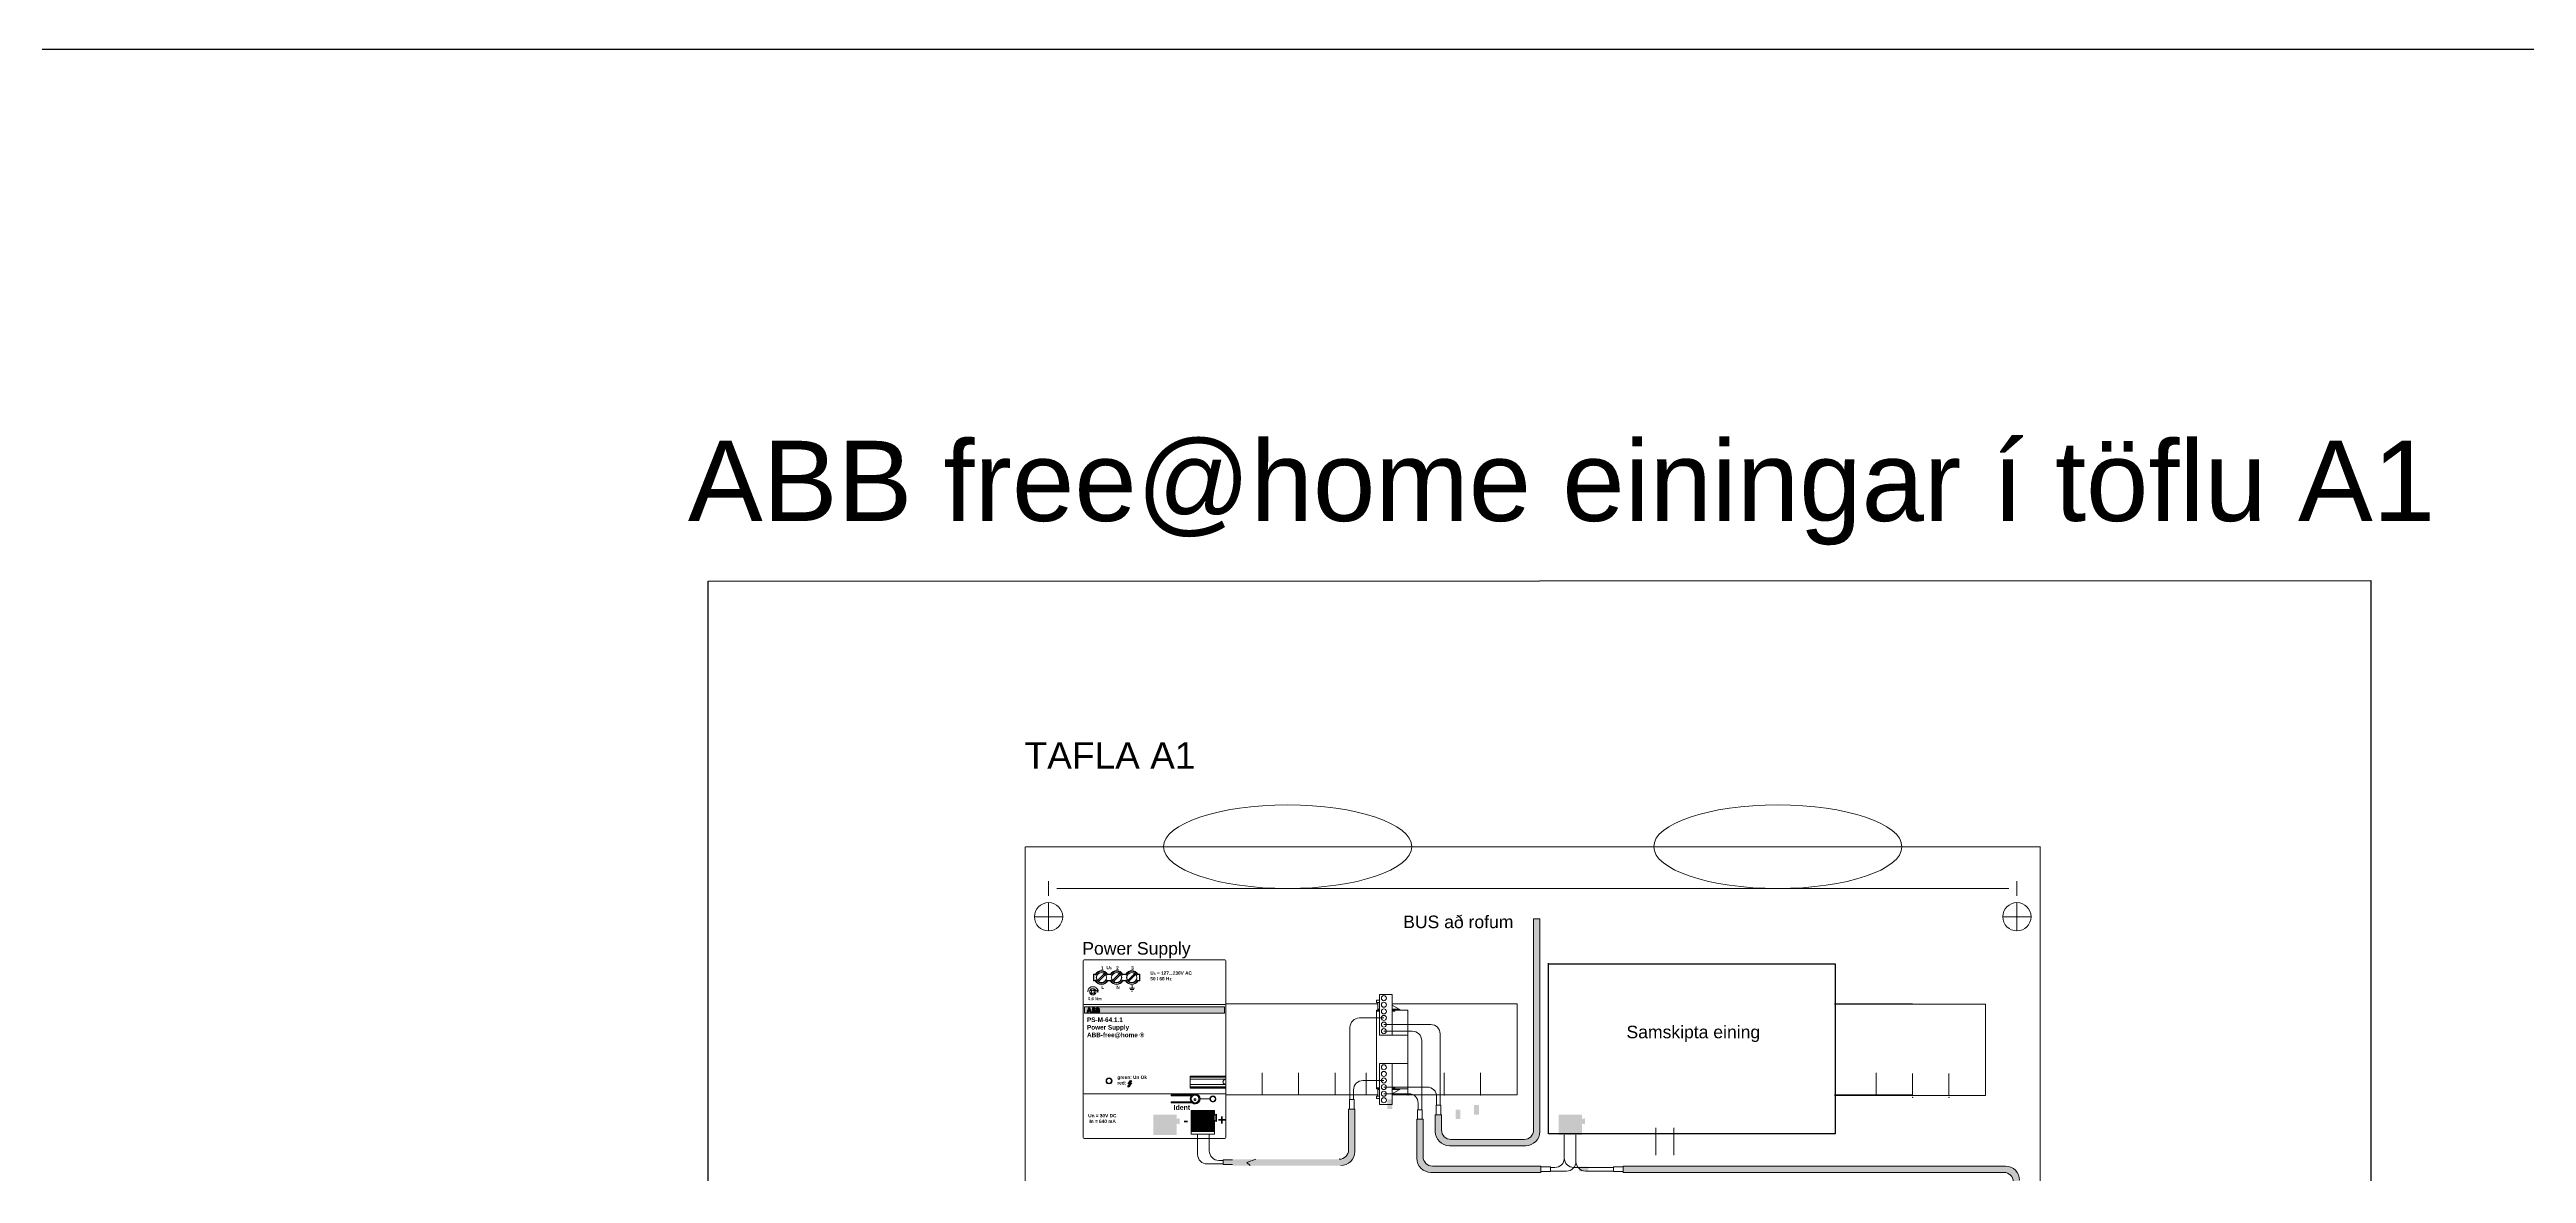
# Model space of a CAD drawing. Header units: millimetres. Extents: x -242231 to 419123, y -2399 to 525285.
# Drawn here: x -45142 to -29253, y 50626 to 57834 of the extents above; entities that cross this region are included whole.
import ezdxf

# ---------------------------------------------------------------- set-up
doc = ezdxf.new("R2010")
doc.units = ezdxf.units.MM
doc.linetypes.add('DASHED', pattern=[19.05, 12.7, -6.35])
for name, color, linetype, lineweight in [('R-635 Töfluteikning', 7, 'Continuous', 15), ('R-635 Töfluteikning dinskinna', 32, 'Continuous', 15), ('R-635 Töfluteikning þunt', 251, 'Continuous', 20), ('R-lagnir', 7, 'Continuous', 25), ('Skygging (Hatch)', 254, 'DASHED', 20), ('Texti', 3, 'Continuous', 20)]:
    doc.layers.add(name, color=color, linetype=linetype, lineweight=lineweight)
doc.styles.get("Standard").update_dxf_attribs({"font": 'arial.ttf'})

# ---------------------------------------------------------------- blocks, each defined once
blk = doc.blocks.new('ABB f@h PS-M-64.1.1 Power Supply')
h = blk.add_hatch(color=1)
h.dxf.hatch_style = 1
h.paths.add_polyline_path([(71.3, 35.6), (71.3, 38.9), (0.8, 38.9), (0.8, 35.6)])
h = blk.add_hatch(color=256)
h.dxf.hatch_style = 1
h.paths.add_polyline_path([(2.4, 37.2), (3, 37.2), (3, 38.3), (2.8, 38.3)])
h.paths.add_polyline_path([(3.2, 37.2), (3.9, 37.2), (3.5, 38.3), (3.2, 38.3)])
h.paths.add_polyline_path([(3.2, 37.1), (3.2, 36.5), (3.5, 36.5), (3.7, 36), (4.3, 36), (3.9, 37.1)])
h.paths.add_polyline_path([(3, 37.1), (2.3, 37.1), (2, 36), (2.5, 36), (2.7, 36.5), (3, 36.5)])
h = blk.add_hatch(color=256)
h.dxf.hatch_style = 1
h.paths.add_polyline_path([(5.3, 37.2), (5.3, 38.3), (4.7, 38.3), (4.7, 37.2)])
h.paths.add_polyline_path([(5.5, 37.2), (6.1, 37.2, 0.073983), (5.9, 37.4, 0.788319), (5.7, 38.4), (5.5, 38.4)])
h.paths.add_polyline_path([(5.5, 36, 0.670092), (6.2, 37.1), (5.5, 37.1)])
h.paths.add_polyline_path([(5.3, 37.1), (4.7, 37.1), (4.7, 36), (5.3, 36)])
at = {"lineweight": 0}
h = blk.add_hatch(color=256, dxfattribs=at)
h.dxf.hatch_style = 1
edge = h.paths.add_edge_path()
edge.add_spline(control_points=[(7.4, 47.3), (7.4, 47.3), (7.4, 47.3), (7.5, 47.4), (7.5, 47.4)], knot_values=[0, 0, 0, 0, 0.568523, 1, 1, 1, 1], degree=3, periodic=0)
edge.add_spline(control_points=[(7.5, 47.4), (7.5, 47.4), (7.4, 47.4), (7.4, 47.5), (7.4, 47.4), (7.4, 47.4)], knot_values=[0, 0, 0, 0, 0.500127, 0.744209, 1, 1, 1, 1], degree=3, periodic=0)
edge.add_spline(control_points=[(7.4, 47.4), (7.3, 47.4), (7.3, 47.4), (7.3, 47.4), (7.3, 47.4)], knot_values=[0, 0, 0, 0, 0.568783, 1, 1, 1, 1], degree=3, periodic=0)
edge.add_spline(control_points=[(7.3, 47.4), (7.3, 47.4), (7.3, 47.3), (7.3, 47.3), (7.3, 47.3), (7.4, 47.3), (7.4, 47.3)], knot_values=[0, 0, 0, 0, 0.290302, 0.547147, 0.761356, 1, 1, 1, 1], degree=3, periodic=0)
h.paths.add_polyline_path([(7.7, 47.2), (7.4, 47.4), (7, 47.2), (7.5, 46)])
edge = h.paths.add_edge_path()
edge.add_spline(control_points=[(6.5, 48.5), (6.6, 48.4), (6.8, 48.3), (7.1, 48), (7.3, 47.7), (7.4, 47.5), (7.4, 47.4)], knot_values=[0, 0, 0, 0, 0.256099, 0.511924, 0.758333, 1, 1, 1, 1], degree=3, periodic=0)
edge.add_line((7.5, 47.4), (7.4, 47.4))
h = blk.add_hatch(color=256)
h.dxf.hatch_style = 1
h.paths.add_polyline_path([(6.8, 37.2), (7.4, 37.2), (7.4, 38.3), (6.8, 38.3)])
h.paths.add_polyline_path([(7.6, 37.2), (8.2, 37.2, 0.073983), (8, 37.4, 0.788319), (7.8, 38.4), (7.6, 38.4)])
h.paths.add_polyline_path([(7.6, 36, 0.670092), (8.3, 37.1), (7.6, 37.1)])
h.paths.add_polyline_path([(7.4, 37.1), (6.8, 37.1), (6.8, 36), (7.4, 36)])
h = blk.add_hatch(color=256)
h.dxf.hatch_style = 1
h.paths.add_polyline_path([(24.5, 0.6), (23.4, 0.3), (24.6, 1.5), (24, 1.7), (22.7, 0), (23.8, 0.2), (23, -1.1), (22.8, -0.8), (22.8, -1.6), (23.6, -1.1), (23.2, -1.1)])
at = {"true_color": 0x000000}
h = blk.add_hatch(color=18, dxfattribs=at)
h.dxf.hatch_style = 1
h.paths.add_polyline_path([(60.4, -14), (54.8, -14), (54.8, -24), (60.4, -24)])
h = blk.add_hatch(color=1)
h.dxf.hatch_style = 1
h.paths.add_polyline_path([(66.1, -14), (60.4, -14), (60.4, -24), (66.1, -24)])
at = {"color": 7, "linetype": 'Continuous', "lineweight": 0}
for p, q in [((0.5, 62.5), (71.5, 62.5)), ((0, -27), (0, 62)), ((5.2, 55.4), (5.2, 51.9)), ((6.3, 55.4), (5.2, 55.4)), ((5.2, 51.9), (6.3, 51.9)), ((5.5, 51.9), (5.5, 55.4)), ((5.5, 55.1), (6.4, 55.1)), ((6.4, 52.1), (5.5, 52.1)), ((10.8, 55.6), (7.3, 52.1)), ((7.8, 51.7), (11.3, 55.2)), ((12.2, 55.1), (14, 55.1)), ((14, 52.1), (12.2, 52.1)), ((13.9, 55.4), (12.4, 55.4)), ((12.4, 51.9), (13.9, 51.9)), ((18.4, 55.6), (14.9, 52.1)), ((18.9, 55.2), (15.4, 51.7)), ((19.8, 55.1), (21.7, 55.1)), ((21.7, 52.1), (19.8, 52.1)), ((21.5, 55.4), (20, 55.4)), ((20, 51.9), (21.5, 51.9)), ((26.1, 55.6), (22.6, 52.1)), ((26.5, 55.2), (23, 51.7)), ((27.4, 55.1), (28.4, 55.1)), ((28.4, 52.1), (27.4, 52.1)), ((28.7, 55.4), (27.6, 55.4)), ((27.6, 51.9), (28.7, 51.9)), ((28.4, 55.4), (28.4, 51.9)), ((28.7, 51.9), (28.7, 55.4)), ((72, 3.4), (72, 62)), ((0.5, 40), (71.5, 40)), ((0.8, 38.9), (0.8, 35.6)), ((71.3, 38.9), (0.8, 38.9)), ((4.3, 46.2), (3.7, 45.6)), ((4, 45.9), (4.1, 45.9)), ((4.2, 47.1), (4.1, 47)), ((4.1, 47), (4.1, 47)), ((4.1, 47), (4.1, 46.9)), ((4.3, 46.6), (4.1, 46.9)), ((4.1, 45.9), (4.1, 45.8)), ((4.7, 45.8), (4.1, 45.2)), ((4.1, 45.8), (4.3, 45.6)), ((4.3, 47.1), (4.2, 47.1)), ((4.5, 47.3), (4.3, 47.2)), ((4.3, 47.2), (4.3, 47.1)), ((4.3, 46.6), (4.3, 46.7)), ((4.3, 46.7), (4.3, 46.7)), ((4.3, 46.5), (4.3, 46.6)), ((4.3, 46.6), (4.3, 46.6)), ((4.3, 46.4), (4.3, 46.5)), ((4.3, 46.5), (4.3, 46.5)), ((4.3, 46.5), (4.3, 46.5)), ((4.3, 46.4), (4.3, 46.2)), ((4.3, 46.4), (4.3, 46.4)), ((4.3, 46.4), (4.3, 46.4)), ((4.3, 46.2), (4.3, 46.1)), ((4.3, 46.2), (4.3, 46.2)), ((4.3, 45.6), (4.4, 45.6)), ((4.4, 45.6), (4.4, 45.5)), ((4.8, 47.1), (4.5, 47.3)), ((4.8, 47.1), (4.7, 47.1)), ((4.7, 47.1), (4.7, 47.1)), ((4.7, 45.8), (4.7, 45.8)), ((4.9, 45.8), (4.7, 45.8)), ((4.9, 47.1), (4.8, 47.1)), ((4.8, 47.1), (4.8, 47.1)), ((5, 47.1), (4.9, 47.1)), ((4.9, 45.8), (5, 45.8)), ((4.9, 45.8), (4.9, 45.8)), ((4.9, 45.8), (4.9, 45.8)), ((5, 47.1), (5.1, 47.1)), ((5, 47.1), (5, 47.1)), ((5, 47.1), (5, 47.1)), ((5, 45.8), (5, 45.8)), ((5, 45.8), (5.1, 45.8)), ((5, 45.8), (5, 45.8)), ((5.1, 47.1), (5.2, 47.1)), ((5.1, 47.1), (5.1, 47.1)), ((5.4, 45.6), (5.1, 45.8)), ((5.1, 45.8), (5.2, 45.8)), ((5.1, 45.8), (5.1, 45.8)), ((5.8, 47.7), (5.2, 47.1)), ((5.2, 47.1), (5.2, 47.1)), ((5.2, 47.1), (5.3, 47.1)), ((5.2, 45.8), (5.2, 45.8)), ((5.2, 45.8), (5.2, 45.8)), ((5.5, 47.3), (5.4, 47.3)), ((5.4, 45.6), (5.5, 45.6)), ((5.6, 47.3), (5.5, 47.3)), ((5.5, 45.6), (5.6, 45.7)), ((5.5, 45.6), (5.5, 45.6)), ((6.2, 47.3), (5.6, 46.7)), ((5.6, 47.2), (5.6, 47.3)), ((5.7, 47.1), (5.6, 47.2)), ((5.6, 46.7), (5.6, 46.8)), ((5.6, 46.7), (5.6, 46.7)), ((5.6, 46.6), (5.6, 46.7)), ((5.6, 46.6), (5.6, 46.6)), ((5.6, 46.5), (5.6, 46.6)), ((5.6, 46.5), (5.6, 46.4)), ((5.6, 46.5), (5.6, 46.5)), ((5.6, 46.5), (5.6, 46.5)), ((5.6, 46.4), (5.6, 46.3)), ((5.6, 46.3), (5.6, 46.3)), ((5.8, 46), (5.6, 46.3)), ((5.6, 46.3), (5.6, 46.2)), ((5.6, 46.2), (5.6, 46.2)), ((5.6, 46.2), (5.6, 46.2)), ((5.6, 45.7), (5.6, 45.8)), ((5.6, 45.8), (5.7, 45.8)), ((5.8, 47.1), (5.7, 47.1)), ((5.7, 45.8), (5.8, 46)), ((5.8, 47), (5.8, 47.1)), ((5.8, 46.9), (5.8, 47)), ((7.4, 47.4), (7, 47.2)), ((7, 47.2), (7.5, 46)), ((7.7, 47.2), (7.4, 47.4)), ((7.5, 47.4), (7.4, 47.4)), ((7.5, 46), (7.7, 47.2)), ((26, 48.3), (23.5, 48.3)), ((25.6, 47.6), (23.8, 47.6)), ((25, 46.8), (24.4, 46.8)), ((24.7, 49.8), (24.7, 48.5)), ((71.3, 35.6), (71.3, 38.9)), ((0.8, 35.6), (71.3, 35.6)), ((72.1, 34), (72, 34)), ((72.1, 34), (72.1, 1)), ((72.1, 32.5), (72.1, 32.5)), ((72.1, 32.5), (72.1, 26.5)), ((72.1, 26.5), (72.1, 26.5)), ((54, 3.9), (71.5, 3.9)), ((54, -2.1), (54, 3.9)), ((54, 3.4), (72, 3.4)), ((54, 2.4), (72, 2.4)), ((72, -1.5), (72, 3.4)), ((72.1, 1), (72, 1)), ((71.5, -5), (0.5, -5)), ((44.5, -5.6), (55, -5.6)), ((44.5, -6.1), (44.5, -5.6)), ((55.1, -6.1), (44.5, -6.1)), ((44.5, -9.1), (55.1, -9.1)), ((44.5, -9.6), (44.5, -9.1)), ((55, -9.6), (44.5, -9.6)), ((45.2, -9.1), (45.2, -9.6)), ((45.9, -5.6), (45.9, -6.1)), ((49.9, -6.1), (49.9, -5.6)), ((50.2, -9.6), (50.2, -9.1)), ((53.1, -5.6), (53.1, -6.1)), ((53.1, -9.1), (53.1, -9.6)), ((54, -0.3), (72, -0.3)), ((72, -1.5), (54, -1.5)), ((54, -1.6), (72, -1.6)), ((54, -2.1), (71.5, -2.1)), ((59, -7.5), (64, -7.5)), ((72, -27), (72, -1.5)), ((66.3, -13.5), (54.6, -13.5)), ((54.6, -13.5), (54.6, -25.3)), ((54.6, -15.5), (54.8, -15.5)), ((54.8, -15.8), (54.6, -15.9)), ((54.6, -18.3), (54.8, -18.4)), ((54.6, -19.5), (54.8, -19.5)), ((54.6, -21.5), (54.8, -21.5)), ((54.8, -14), (66.1, -14)), ((54.8, -14), (54.8, -24)), ((54.8, -24), (66.1, -24)), ((60.4, -14), (60.4, -24)), ((66.1, -14), (66.1, -24)), ((66.1, -15.9), (67.1, -15.3)), ((66.1, -15.5), (66.3, -15.5)), ((66.1, -18.3), (67.1, -18.9)), ((66.1, -19.5), (66.3, -19.5)), ((66.1, -21.5), (66.3, -21.5)), ((66.3, -15.8), (66.3, -13.5)), ((67.3, -15.2), (66.3, -15.8)), ((66.3, -18.4), (67.3, -19)), ((66.3, -25.3), (66.3, -18.4)), ((66.9, -18.7), (66.9, -15.5)), ((67.1, -15.3), (67.1, -18.9)), ((67.3, -19), (67.3, -15.2)), ((71.5, -27.5), (0.5, -27.5)), ((54.6, -25.3), (66.3, -25.3))]:
    blk.add_line(p, q, dxfattribs=at)
at = {"color": 7, "linetype": 'Continuous'}
blk.add_line((7.9, 50.4), (10.7, 50.4), dxfattribs=at)
at = {"lineweight": 0}
for points in [[(3, 38.3), (3, 37.2), (2.4, 37.2), (2.8, 38.3), (3, 38.3)], [(3.2, 38.3), (3.5, 38.3), (3.9, 37.2), (3.2, 37.2), (3.2, 38.3)], [(5.7, 38.4), (5.5, 38.4), (5.5, 37.2), (6.1, 37.2)], [(7.8, 38.4), (7.6, 38.4), (7.6, 37.2), (8.2, 37.2)], [(2.3, 37.1), (3, 37.1), (3, 36.5), (2.7, 36.5), (2.5, 36), (2, 36), (2.3, 37.1)], [(3.2, 37.1), (3.9, 37.1), (4.3, 36), (3.7, 36), (3.5, 36.5), (3.2, 36.5), (3.2, 37.1)], [(6.2, 37.1), (5.5, 37.1), (5.5, 36)], [(8.3, 37.1), (7.6, 37.1), (7.6, 36)]]:
    blk.add_lwpolyline(points, dxfattribs=at)
for points in [[(4.7, 38.3), (5.3, 38.3), (5.3, 37.2), (4.7, 37.2)], [(6.8, 38.3), (7.4, 38.3), (7.4, 37.2), (6.8, 37.2)], [(4.7, 37.1), (5.3, 37.1), (5.3, 36), (4.7, 36)], [(6.8, 37.1), (7.4, 37.1), (7.4, 36), (6.8, 36)]]:
    blk.add_lwpolyline(points, close=True, dxfattribs=at)
blk.add_lwpolyline([(24, 1.7), (24.6, 1.5), (23.4, 0.3), (24.5, 0.6), (23.2, -1.1), (23.6, -1.1), (22.8, -1.6), (22.8, -0.8), (23, -1.1), (23.8, 0.2), (22.7, 0), (24, 1.7)])
at = {"color": 7, "linetype": 'Continuous', "lineweight": 0}
for centre, radius in [((9.3, 53.6), 2.6), ((9.3, 53.6), 2.5), ((16.9, 53.6), 2.6), ((16.9, 53.6), 2.5), ((24.6, 53.6), 2.6), ((24.6, 53.6), 2.5), ((13.1, 1.5), 1.51), ((13.1, 1.5), 1.45), ((13.1, 1.5), 1.4), ((13.1, 1.5), 1.25), ((56.5, -7.6), 2.05), ((56.5, -7.6), 1.94), ((65.5, -7.6), 1.45), ((65.5, -7.6), 1.4), ((65.5, -7.6), 1.25)]:
    blk.add_circle(centre, radius, dxfattribs=at)
for centre, radius, start, end in [((0.5, 62), 0.5, 90, 180), ((71.5, 62), 0.5, 0, 90), ((9.3, 53.6), 3.5, 30, 150), ((9.3, 53.6), 3.5, 210, 330), ((9.3, 53.6), 3.25, 27.4864, 152.5136), ((16.6, 61.3), 11.9, 211.2527, 212.9606), ((16.6, 46), 11.9, 147.04, 148.7467), ((9.3, 53.6), 3.25, 207.4864, 332.5136), ((2, 61.3), 11.9, 327.04, 328.7467), ((2, 46), 11.9, 31.2527, 32.9606), ((16.9, 53.6), 3.5, 30, 150), ((16.9, 53.6), 3.5, 210, 330), ((16.9, 53.6), 3.25, 27.4864, 152.5136), ((24.2, 61.3), 11.9, 211.2527, 212.9606), ((24.2, 46), 11.9, 147.04, 148.7467), ((16.9, 53.6), 3.25, 207.4864, 332.5136), ((9.6, 61.3), 11.9, 327.04, 328.7467), ((9.7, 46), 11.9, 31.2527, 32.9606), ((24.6, 53.6), 3.5, 30, 150), ((24.6, 53.6), 3.5, 210, 330), ((24.6, 53.6), 3.25, 27.4864, 152.5136), ((31.6, 61.2), 11.6, 211.2303, 212.983), ((31.8, 46), 11.9, 147.04, 148.7467), ((24.6, 53.6), 3.25, 207.4864, 332.5136), ((17.3, 61.3), 11.9, 327.04, 328.7467), ((17.5, 46.1), 11.6, 31.2303, 32.983), ((0.5, 39.5), 0.5, 90, 180), ((71.5, 39.5), 0.5, 0, 90), ((0.5, -4.5), 0.5, 180, 270), ((56.5, -7.6), 2.5, 143.1301, 216.8699), ((56.5, -7.6), 2.5, 233.1301, 126.8699), ((56.5, -7.9), 0.436, 127.0842, 227.6438), ((56.5, -7.9), 0.438, 52.8868, 127.1132), ((65.5, -7.6), 1.5, 4.4913, 176.1774), ((65.5, -7.6), 1.48, 3.141, 4.4912), ((71.5, -4.5), 0.5, 270, 0), ((0.5, -27), 0.5, 180, 270), ((71.5, -27), 0.5, 270, 0)]:
    blk.add_arc(centre, radius, start, end, dxfattribs=at)
at = {"lineweight": 0}
for centre, radius, start, end in [((5.7, 37.8), 0.514, 296.7689, 89.6266), ((7.8, 37.8), 0.514, 296.7689, 89.6266), ((5.6, 36.7), 0.722, 258.0548, 33.7809), ((5.6, 36.6), 0.815, 47.0971, 64.0698), ((7.7, 36.7), 0.722, 258.0548, 33.7809), ((7.6, 36.6), 0.815, 47.0971, 64.0698)]:
    blk.add_arc(centre, radius, start, end, dxfattribs=at)
at = {"color": 7, "linetype": 'Continuous', "lineweight": 0}
for centre, major_axis, ratio, start_param, end_param in [((72.9, 1.1), (2.33, 0.18), 0.639113, 1.933787, 4.252346), ((65.5, -7.6), (0, 1.5), 1, 1.504342, 4.712126), ((65.5, -7.6), (0, 1.5), 1, -1.571059, -1.515976)]:
    blk.add_ellipse(centre, major_axis=major_axis, ratio=ratio, start_param=start_param, end_param=end_param, dxfattribs=at)
for points, knots in [([(2.4, 46.5), (2.4, 46.7), (2.5, 47.2), (2.7, 47.8), (3, 48.1), (3.2, 48.4), (3.5, 48.6), (3.7, 48.7), (3.8, 48.7), (3.8, 48.8), (3.9, 48.8), (4, 48.9), (4.2, 48.9), (4.5, 49), (4.9, 49), (5.3, 49), (5.9, 48.9), (6.3, 48.7), (6.5, 48.5)], [0, 0, 0, 0, 0.125704, 0.250096, 0.312337, 0.374698, 0.437373, 0.468938, 0.484795, 0.50071, 0.51677, 0.532735, 0.56441, 0.626966, 0.688908, 0.750611, 0.874181, 1, 1, 1, 1]), ([(4.9, 48), (4.9, 48), (4.8, 48), (4.6, 48), (4.3, 47.9), (4.1, 47.8), (3.8, 47.6), (3.6, 47.3), (3.5, 47.1), (3.4, 46.8), (3.4, 46.6), (3.4, 46.5), (3.4, 46.3), (3.4, 46.1), (3.5, 45.8), (3.6, 45.6), (3.8, 45.3), (4.1, 45.1), (4.3, 45), (4.6, 44.9), (4.8, 44.9), (4.9, 44.9), (4.9, 44.9)], [0, 0, 0, 0, 0.032805, 0.064897, 0.12743, 0.18863, 0.249224, 0.309818, 0.371018, 0.433551, 0.465643, 0.498448, 0.531305, 0.563543, 0.626581, 0.688437, 0.749693, 0.810833, 0.872389, 0.935078, 0.967193, 1, 1, 1, 1]), ([(4.9, 44.9), (5, 44.9), (5.1, 44.9), (5.3, 44.9), (5.6, 45), (5.8, 45.1), (6.1, 45.3), (6.3, 45.6), (6.4, 45.8), (6.5, 46.1), (6.5, 46.3), (6.5, 46.5), (6.5, 46.6), (6.5, 46.8), (6.4, 47.1), (6.3, 47.3), (6.1, 47.6), (5.8, 47.8), (5.6, 47.9), (5.3, 48), (5.1, 48), (5, 48), (4.9, 48)], [0, 0, 0, 0, 0.032657, 0.064719, 0.127523, 0.18935, 0.250766, 0.312182, 0.374009, 0.436812, 0.468874, 0.501532, 0.534137, 0.566054, 0.628358, 0.689536, 0.7503, 0.811179, 0.872655, 0.935305, 0.967345, 1, 1, 1, 1]), ([(6.5, 48.5), (6.6, 48.4), (6.8, 48.3), (7.1, 48), (7.3, 47.7), (7.4, 47.5), (7.4, 47.4)], [0, 0, 0, 0, 0.256099, 0.511924, 0.758333, 1, 1, 1, 1]), ([(7.4, 47.4), (7.3, 47.4), (7.3, 47.4), (7.3, 47.4), (7.3, 47.4)], [0, 0, 0, 0, 0.568783, 1, 1, 1, 1]), ([(7.3, 47.4), (7.3, 47.4), (7.3, 47.3), (7.3, 47.3), (7.3, 47.3), (7.4, 47.3), (7.4, 47.3)], [0, 0, 0, 0, 0.290302, 0.547147, 0.761356, 1, 1, 1, 1]), ([(7.5, 47.4), (7.5, 47.4), (7.4, 47.4), (7.4, 47.5), (7.4, 47.4), (7.4, 47.4)], [0, 0, 0, 0, 0.500127, 0.744209, 1, 1, 1, 1]), ([(7.4, 47.3), (7.4, 47.3), (7.4, 47.3), (7.5, 47.4), (7.5, 47.4)], [0, 0, 0, 0, 0.568523, 1, 1, 1, 1]), ([(72, 3.4), (71.9, 3.5), (71.9, 3.6), (71.8, 3.7), (71.8, 3.8), (71.7, 3.8), (71.6, 3.9), (71.5, 3.9), (71.5, 3.9)], [0, 0, 0, 0, 0.235261, 0.476048, 0.600396, 0.728711, 0.86214, 1, 1, 1, 1]), ([(72, 3.4), (72, 3.4), (72, 3.4), (72, 3.4), (72, 3.4), (72, 3.4), (72, 3.4), (72, 3.4)], [0, 0, 0, 0, 0.096051, 0.178846, 0.288345, 0.589601, 1, 1, 1, 1]), ([(56.8, -7.6), (56.8, -7.6), (56.8, -7.7), (56.9, -7.7), (56.9, -7.8), (56.9, -7.9), (56.9, -8), (56.9, -8.1), (56.9, -8.2), (56.8, -8.2), (56.8, -8.3), (56.7, -8.3), (56.6, -8.4), (56.5, -8.4), (56.4, -8.4), (56.4, -8.4), (56.3, -8.3), (56.2, -8.3), (56.2, -8.3)], [0, 0, 0, 0, 0.062506, 0.12498, 0.187428, 0.249858, 0.312282, 0.37471, 0.437156, 0.499627, 0.562129, 0.62466, 0.687215, 0.749787, 0.812363, 0.87493, 0.937479, 1, 1, 1, 1]), ([(71.5, -2.1), (71.5, -2.1), (71.5, -2.1), (71.6, -2.1), (71.7, -2), (71.8, -2), (71.8, -1.9), (71.9, -1.8), (71.9, -1.7), (71.9, -1.6), (72, -1.6)], [0, 0, 0, 0, 0.065992, 0.131607, 0.260625, 0.38717, 0.511785, 0.635043, 0.757354, 1, 1, 1, 1]), ([(72, -1.6), (72, -1.6), (72, -1.6), (72, -1.6), (72, -1.6), (72, -1.6), (72, -1.5), (72, -1.5)], [0, 0, 0, 0, 0.411037, 0.712728, 0.82228, 0.90496, 1, 1, 1, 1])]:
    blk.add_open_spline(points, degree=3, knots=knots, dxfattribs=at)
at = {"attachment_point": 1}
for s, insert, char_height, width in [('{\\fArial|b1|i0|c0|p34;1}', (9, 59.3), 1.7, 4.64), ('{\\fArial|b1|i0|c0|p34;U\\H0.76471x;s\\H1.30769x; }', (11.8, 59.5), 1.7, 35.218), ('{\\fArial|b1|i0|c0|p34;2}', (16.7, 59.3), 1.7, 4.64), ('{\\fArial|b1|i0|c0|p34;3}', (24.3, 59.3), 1.7, 4.64), ('{\\fArial|b1|i0|c0|p34;U\\H0.76471x;s\\H1.30769x; = 127...230V AC\\P50 / 60 Hz}', (33.9, 56.7), 1.7, 35.218), ('{\\fArial|b1|i0|c0|p34;0.6 Nm}', (2.5, 43.7), 1.5, 16.652), ('{\\fArial|b1|i0|c0|p34;L\\H1x; }', (9.2, 49.6), 1.7, 35.218), ('{\\fArial|b1|i0|c0|p34;N }', (16.8, 49.6), 1.7, 35.218), ('{\\fArial|b1|i0|c0|p34;green: Un Ok\\Pred:}', (17.3, 4.2), 1.7, 35.218), ('{\\fArial|b1|i0|c0|p34;Ident}', (45.7, -10.6), 2.5, 35.218), ('{\\fArial|b1|i0|c0|p34;Un = 30V DC\\P In = 640 mA}', (2.6, -15.2), 1.7, 35.218), ('{\\fArial|b1|i0|c0|p34;-}', (50.7, -15.9), 5, 35.218), ('{\\fArial|b1|i0|c0|p34;+}', (68, -15.6), 5, 35.218)]:
    blk.add_mtext(s, dxfattribs=dict(at, insert=insert, char_height=char_height, width=width))
at = {"insert": (2, 33.5), "char_height": 2.3, "attachment_point": 1}
blk.add_mtext_dynamic_manual_height_columns('{\\fArial|b1|i0|c0|p34;PS-M-64.1.1\\PPower Supply\\P\\pxsm1;ABB-free@home ®}', width=48.884, gutter_width=0, heights=[11.5], dxfattribs=at)

msp = doc.modelspace()

# ---------------------------------------------------------------- hatches: boundary and pattern name
at = {"layer": 'R-635 Töfluteikning'}
h = msp.add_hatch(color=3, dxfattribs=at)
h.dxf.hatch_style = 1
h.paths.add_polyline_path([(-35582.471, 52259.302), (-35622.783, 52259.302), (-35622.783, 50904.261, -0.414213562), (-35683.251, 50843.793), (-36152.382, 50843.793, -0.414213562), (-36212.85, 50904.261), (-36212.85, 51002.086), (-36233.006, 51002.086), (-36253.162, 51002.086), (-36253.162, 50894.183, 0.414213562), (-36162.46, 50803.481), (-35673.173, 50803.481, 0.414213562), (-35582.471, 50894.183)])
h = msp.add_hatch(color=3, dxfattribs=at)
h.dxf.hatch_style = 1
edge = h.paths.add_edge_path()
edge.add_line((-36768.821, 50767.07), (-36768.821, 51038.442))
edge.add_line((-36768.821, 51038.442), (-36788.977, 51038.442))
edge.add_line((-36788.977, 51038.442), (-36809.133, 51038.442))
edge.add_line((-36809.133, 51038.442), (-36809.133, 50777.148))
edge.add_arc((-36869.601, 50777.148), 60.468, 270, 360, ccw=False)
edge.add_line((-36869.601, 50716.68), (-37552.953, 50716.68))
edge.add_line((-37552.953, 50716.68), (-37552.953, 50696.524))
edge.add_line((-37552.953, 50696.524), (-37552.569, 50676.368))
edge.add_line((-37552.569, 50676.368), (-36859.523, 50676.368))
edge.add_arc((-36859.523, 50767.07), 90.702, 270, 360)
edge = h.paths.add_edge_path()
edge.add_line((-36331.262, 50732.954), (-36331.262, 50972.797))
edge.add_line((-36331.262, 50972.797), (-36351.418, 50972.797))
edge.add_line((-36351.418, 50972.797), (-36371.574, 50972.797))
edge.add_line((-36371.574, 50972.797), (-36371.574, 50722.876))
edge.add_arc((-36280.873, 50722.876), 90.702, 180, 270)
edge.add_line((-36280.873, 50632.174), (-35575.11, 50632.174))
edge.add_line((-35575.11, 50632.174), (-35575.11, 50652.33))
edge.add_line((-35575.11, 50652.33), (-35575.11, 50672.486))
edge.add_line((-35575.11, 50672.486), (-36270.795, 50672.486))
edge.add_arc((-36270.795, 50732.954), 60.468, 180, 270, ccw=False)
h = msp.add_hatch(color=3, dxfattribs=at)
h.dxf.hatch_style = 1
h.paths.add_polyline_path([(-38060.733, 50872.888), (-37986.156, 50872.888), (-37986.156, 51001.887), (-38060.733, 51001.887)])
h.paths.add_polyline_path([(-35386.034, 51001.887), (-35460.611, 51001.887), (-35460.611, 50872.888), (-35386.034, 50872.888)])
h = msp.add_hatch(color=1, dxfattribs=at)
h.dxf.hatch_style = 1
h.paths.add_polyline_path([(-37911.579, 50945.16), (-37892.082, 50940.314), (-37892.082, 50980.626), (-37911.579, 50975.78), (-37911.579, 51001.887), (-37986.156, 51001.887), (-37986.156, 50872.888), (-37911.579, 50872.888)])
h.paths.add_polyline_path([(-35311.457, 50945.16), (-35291.961, 50940.314), (-35291.961, 50980.626), (-35311.457, 50975.78), (-35311.457, 51001.887), (-35386.034, 51001.887), (-35386.034, 50872.888), (-35311.457, 50872.888)])
h = msp.add_hatch(color=3, dxfattribs=at)
h.dxf.hatch_style = 1
h.paths.add_polyline_path([(-34626.541, 50672.486), (-35048.547, 50672.486), (-35048.547, 50652.33), (-35048.547, 50632.174), (-32684.062, 50632.174), (-32605.604, 50632.174, -0.414213562), (-32545.136, 50571.706), (-32545.136, 49140.632, -0.414213562), (-32605.604, 49080.164), (-34080.906, 49080.164), (-34080.906, 49060.008), (-34080.906, 49039.852), (-32595.526, 49039.852, 0.414213562), (-32504.824, 49130.554), (-32504.824, 50581.784, 0.414213562), (-32595.526, 50672.486)])
at = {"layer": 'Skygging (Hatch)'}
h = msp.add_hatch(color=256, dxfattribs=at)
h.dxf.hatch_style = 1
h.paths.add_polyline_path([(-37553.015, 50697.857), (-37553.015, 50712.974), (-37613.483, 50712.974), (-37613.483, 50682.74), (-37553.015, 50682.74)])
h.paths.add_polyline_path([(-36529.472, 51100.243), (-36559.706, 51100.243), (-36559.706, 51039.775), (-36544.589, 51039.775), (-36529.472, 51039.775)])
h.paths.add_polyline_path([(-36091.913, 51034.598), (-36122.147, 51034.598), (-36122.147, 50974.131), (-36107.03, 50974.131), (-36091.913, 50974.131)])
h.paths.add_polyline_path([(-35973.501, 51063.888), (-36003.735, 51063.888), (-36003.735, 51003.42), (-35988.618, 51003.42), (-35973.501, 51003.42)])
h.paths.add_polyline_path([(-35270.253, 50668.781), (-35330.721, 50668.781), (-35330.721, 50653.664), (-35330.721, 50638.547), (-35270.253, 50638.547)])
h.paths.add_polyline_path([(-34804.158, 50653.664), (-34804.158, 50668.781), (-34864.626, 50668.781), (-34864.626, 50638.547), (-34804.158, 50638.547)])

# ---------------------------------------------------------------- linework, layer by layer
at = {"color": 7, "linetype": 'Continuous', "lineweight": 25}
for p, q in [((-40918.362, 54425.235), (-30252.124, 54428.921)), ((-40918.362, 38431.069), (-40918.362, 54425.235)), ((-30252.124, 54428.921), (-30252.124, 38431.069))]:
    msp.add_line(p, q, dxfattribs=at)
at = {"layer": 'R-635 Töfluteikning'}
for p, q in [((-38883.097, 52719.653), (-38883.097, 40455.524)), ((-32371.761, 52721.192), (-38882.207, 52721.192)), ((-32372.714, 52720.995), (-32372.714, 40456.828)), ((-38733.805, 52405.349), (-38733.805, 52501.108)), ((-32574.274, 52453.118), (-38681.537, 52453.118)), ((-32522.006, 52405.349), (-32522.006, 52501.108)), ((-38733.805, 52362.416), (-38733.805, 52181.012)), ((-32522.006, 52362.416), (-32522.006, 52181.012)), ((-38643.104, 52271.714), (-38824.507, 52271.714)), ((-32612.708, 52271.714), (-32431.304, 52271.714)), ((-36610.51, 51736.583), (-36630.666, 51736.583)), ((-36630.666, 51736.583), (-36630.666, 51721.052)), ((-36630.666, 51721.052), (-36610.51, 51721.052)), ((-36630.666, 51673.081), (-36630.666, 51169.181)), ((-36630.666, 51673.081), (-36610.51, 51673.081)), ((-36630.666, 51667.031), (-36610.51, 51667.031)), ((-36620.588, 51721.052), (-36620.588, 51673.081)), ((-36620.588, 51679.131), (-36610.51, 51679.131)), ((-36475.033, 51673.081), (-36529.886, 51705.86)), ((-36529.886, 51679.131), (-36485.158, 51679.131)), ((-36429.106, 51673.081), (-36529.886, 51673.081)), ((-36529.886, 51667.031), (-36512.264, 51667.031)), ((-36512.264, 51667.031), (-36512.264, 51673.081)), ((-36429.106, 51673.081), (-36429.106, 51169.181)), ((-36630.666, 51175.232), (-36610.51, 51175.232)), ((-36630.666, 51169.181), (-36610.51, 51169.181)), ((-36620.588, 51121.211), (-36620.588, 51169.181)), ((-36620.588, 51163.131), (-36610.51, 51163.131)), ((-36529.886, 51175.232), (-36512.264, 51175.232)), ((-36529.886, 51169.181), (-36429.106, 51169.181)), ((-36475.033, 51169.181), (-36529.886, 51136.402)), ((-36529.886, 51163.131), (-36485.158, 51163.131)), ((-36512.264, 51175.232), (-36512.264, 51169.181)), ((-36773.86, 51098.909), (-36804.094, 51098.909)), ((-36804.094, 51098.909), (-36804.094, 51038.442)), ((-36773.86, 51098.909), (-36773.86, 51038.442)), ((-36630.666, 51105.679), (-36630.666, 51121.211)), ((-36630.666, 51121.211), (-36610.51, 51121.211)), ((-36610.51, 51105.679), (-36630.666, 51105.679)), ((-36366.535, 51033.265), (-36336.301, 51033.265)), ((-36366.535, 51033.265), (-36366.535, 50972.797)), ((-36336.301, 51033.265), (-36336.301, 50972.797)), ((-36248.123, 51062.554), (-36217.889, 51062.554)), ((-36248.123, 51062.554), (-36248.123, 51002.086)), ((-36217.889, 51062.554), (-36217.889, 51002.086)), ((-37613.483, 50712.974), (-37613.483, 50682.74)), ((-37613.483, 50712.974), (-37553.015, 50712.974)), ((-37613.483, 50682.74), (-37553.015, 50682.74)), ((-35514.642, 50667.447), (-35575.11, 50667.447)), ((-35514.642, 50637.213), (-35575.11, 50637.213)), ((-35514.642, 50667.447), (-35514.642, 50637.213)), ((-35109.015, 50667.447), (-35109.015, 50637.213)), ((-35109.015, 50667.447), (-35048.547, 50667.447)), ((-35109.015, 50637.213), (-35048.547, 50637.213))]:
    msp.add_line(p, q, dxfattribs=at)
at = {"layer": 'R-635 Töfluteikning', "color": 3}
for p, q in [((-35622.783, 50904.261), (-35622.783, 52259.302)), ((-35582.471, 52259.302), (-35622.783, 52259.302)), ((-35582.471, 50894.183), (-35582.471, 52259.302)), ((-36610.51, 51773.861), (-36610.51, 51511.833)), ((-36610.51, 51773.861), (-36529.886, 51773.861)), ((-36529.886, 51511.833), (-36529.886, 51773.861)), ((-36800.394, 51098.909), (-36800.394, 51562.405)), ((-36582.816, 51622.873), (-36739.926, 51622.873)), ((-36529.886, 51511.833), (-36610.51, 51511.833)), ((-36582.816, 51580.553), (-36282.058, 51580.553)), ((-36582.816, 51538.232), (-36400.47, 51538.232)), ((-36221.59, 51062.554), (-36221.59, 51520.085)), ((-36340.002, 51033.265), (-36340.002, 51477.764)), ((-36788.977, 51038.442), (-36809.133, 51038.442)), ((-36809.133, 51038.442), (-36809.133, 50777.148)), ((-36788.977, 51038.442), (-36768.821, 51038.442)), ((-36768.821, 51038.442), (-36768.821, 50767.07)), ((-37777.486, 50874.222), (-37777.486, 50746.909)), ((-36351.418, 50972.797), (-36371.574, 50972.797)), ((-36371.574, 50972.797), (-36371.574, 50722.876)), ((-36351.418, 50972.797), (-36331.262, 50972.797)), ((-36331.262, 50972.797), (-36331.262, 50732.954)), ((-36233.006, 51002.086), (-36253.162, 51002.086)), ((-36253.162, 51002.086), (-36253.162, 50894.183)), ((-36233.006, 51002.086), (-36212.85, 51002.086)), ((-36212.85, 51002.086), (-36212.85, 50904.261)), ((-35425.453, 50872.888), (-35425.453, 50724.215)), ((-37613.483, 50686.441), (-37717.018, 50686.441)), ((-37461.676, 50696.524), (-37404.067, 50716.68)), ((-37461.676, 50696.524), (-37439.912, 50676.368)), ((-36162.46, 50803.481), (-35673.173, 50803.481)), ((-36152.382, 50843.793), (-35683.251, 50843.793)), ((-35575.11, 50632.174), (-36280.873, 50632.174)), ((-35575.11, 50672.486), (-36270.795, 50672.486)), ((-35575.11, 50652.33), (-35575.11, 50672.486)), ((-35575.11, 50652.33), (-35575.11, 50632.174)), ((-35514.642, 50663.747), (-35485.921, 50663.747)), ((-35109.015, 50663.747), (-35364.985, 50663.747)), ((-35048.547, 50652.33), (-35048.547, 50672.486)), ((-35048.547, 50672.486), (-34626.541, 50672.486)), ((-35048.547, 50652.33), (-35048.547, 50632.174)), ((-35048.547, 50632.174), (-32684.062, 50632.174)), ((-34626.541, 50672.486), (-32595.526, 50672.486)), ((-32684.062, 50632.174), (-32605.604, 50632.174))]:
    msp.add_line(p, q, dxfattribs=at)
at = {"layer": 'R-635 Töfluteikning', "color": 1}
for p, q in [((-36529.886, 51330.429), (-36610.51, 51330.429)), ((-36610.51, 51068.401), (-36610.51, 51330.429)), ((-36529.886, 51330.429), (-36529.886, 51068.401)), ((-36582.816, 51221.762), (-36717.093, 51221.762)), ((-36582.816, 51179.442), (-36304.891, 51179.442)), ((-36777.561, 51098.909), (-36777.561, 51161.295)), ((-36529.886, 51068.401), (-36610.51, 51068.401)), ((-36582.816, 51137.121), (-36423.303, 51137.121)), ((-36362.835, 51033.265), (-36362.835, 51076.653)), ((-36244.423, 51062.554), (-36244.423, 51118.974)), ((-37702.671, 50874.222), (-37702.671, 50769.742)), ((-35350.639, 50872.888), (-35350.639, 50701.382)), ((-37613.483, 50709.274), (-37642.204, 50709.274)), ((-35514.642, 50640.914), (-35411.107, 50640.914)), ((-35109.015, 50640.914), (-35290.171, 50640.914))]:
    msp.add_line(p, q, dxfattribs=at)
at = {"layer": 'R-635 Töfluteikning', "color": 36}
msp.add_line((-34838.953, 50917.232), (-34838.953, 50742.204), dxfattribs=at)
at = {"layer": 'R-635 Töfluteikning', "color": 5}
msp.add_line((-34722.354, 50917.232), (-34722.354, 50742.204), dxfattribs=at)
at = {"layer": 'R-635 Töfluteikning'}
for centre in [(-38733.805, 52271.714), (-32522.006, 52271.714)]:
    msp.add_circle(centre, 90.702, dxfattribs=at)
at = {"layer": 'R-635 Töfluteikning', "color": 3}
for centre in [(-36582.816, 51749.835), (-36582.816, 51707.515), (-36582.816, 51665.194), (-36582.816, 51622.873), (-36582.816, 51580.553), (-36582.816, 51538.232)]:
    msp.add_circle(centre, 16.125, dxfattribs=at)
at = {"layer": 'R-635 Töfluteikning', "color": 1}
for centre in [(-36582.816, 51306.404), (-36582.816, 51264.083), (-36582.816, 51221.762), (-36582.816, 51179.442), (-36582.816, 51137.121), (-36582.816, 51094.8)]:
    msp.add_circle(centre, 16.125, dxfattribs=at)
at = {"layer": 'R-635 Töfluteikning', "color": 3}
for centre, radius, start, end in [((-36739.926, 51562.405), 60.468, 90, 180), ((-36400.47, 51477.764), 60.468, 0, 90), ((-36282.058, 51520.085), 60.468, 0, 90), ((-36162.46, 50894.183), 90.702, 180, 270), ((-36152.382, 50904.261), 60.468, 180, 270), ((-35683.251, 50904.261), 60.468, 270, 0), ((-35673.173, 50894.183), 90.702, 270, 0), ((-37717.018, 50746.909), 60.468, 180, 270), ((-36869.601, 50777.148), 60.468, 270, 0), ((-36859.523, 50767.07), 90.702, 270, 0), ((-36280.873, 50722.876), 90.702, 180, 270), ((-36270.795, 50732.954), 60.468, 180, 270), ((-35485.921, 50724.215), 60.468, 270, 0), ((-35364.985, 50724.215), 60.468, 180, 270), ((-32605.604, 50571.706), 60.468, 0, 90), ((-32595.526, 50581.784), 90.702, 0, 90)]:
    msp.add_arc(centre, radius, start, end, dxfattribs=at)
at = {"layer": 'R-635 Töfluteikning', "color": 1}
for centre, start, end in [((-36717.093, 51161.295), 90, 180), ((-36304.891, 51118.974), 0, 90), ((-36423.303, 51076.653), 0, 90), ((-37642.204, 50769.742), 180, 270), ((-35411.107, 50701.382), 270, 0), ((-35290.171, 50701.382), 180, 270)]:
    msp.add_arc(centre, 60.468, start, end, dxfattribs=at)
at = {"layer": 'R-635 Töfluteikning'}
msp.add_ellipse((-37200.072, 52721.192), major_axis=(-796.161, 0), ratio=0.336708861, dxfattribs=at)
at = {"layer": 'R-635 Töfluteikning', "extrusion": (0, 0, -1)}
msp.add_ellipse((-34055.739, 52721.192), major_axis=(796.161, 0), ratio=0.336708861, dxfattribs=at)
at = {"layer": 'R-635 Töfluteikning dinskinna'}
for p, q in [((-36620.588, 51713.393), (-37596.473, 51713.393)), ((-35728.686, 51713.393), (-36529.886, 51713.393)), ((-35728.686, 51128.869), (-35728.686, 51713.393)), ((-33192.391, 51713.393), (-33693.085, 51713.393)), ((-32724.399, 51710.646), (-33692.04, 51710.646)), ((-32724.399, 51126.122), (-32724.399, 51710.646)), ((-37363, 51128.869), (-37363, 51269.961)), ((-37129.526, 51128.869), (-37129.526, 51269.961)), ((-36896.053, 51128.869), (-36896.053, 51269.961)), ((-36696.326, 51128.869), (-36696.326, 51269.961)), ((-36429.106, 51128.869), (-36429.106, 51269.961)), ((-36195.633, 51128.869), (-36195.633, 51269.961)), ((-35962.159, 51128.869), (-35962.159, 51269.961)), ((-33425.865, 51128.869), (-33425.865, 51269.961)), ((-33424.82, 51126.122), (-33424.82, 51267.214)), ((-33191.346, 51126.122), (-33191.346, 51267.214)), ((-32957.873, 51126.122), (-32957.873, 51267.214)), ((-37596.473, 51128.869), (-36620.588, 51128.869)), ((-36529.886, 51128.869), (-35728.686, 51128.869)), ((-33693.085, 51128.869), (-33192.391, 51128.869)), ((-33692.04, 51126.122), (-32724.399, 51126.122))]:
    msp.add_line(p, q, dxfattribs=at)
for p in [(-36429.106, 51128.869), (-36195.633, 51128.869), (-35962.159, 51128.869), (-33425.865, 51128.869), (-33424.82, 51126.122), (-33191.346, 51114.547), (-32957.873, 51114.547)]:
    msp.add_point(p, dxfattribs=at)
at = {"layer": 'R-635 Töfluteikning þunt'}
for p, q in [((-36529.886, 51511.833), (-36429.106, 51511.833)), ((-36529.886, 51330.429), (-36429.106, 51330.429))]:
    msp.add_line(p, q, dxfattribs=at)
at = {"layer": 'R-lagnir', "color": 7, "true_color": 0xffffff}
for p, q in [((-4152.075, 57833.968), (-129572.327, 57833.968)), ((-35525.982, 50880.324), (-35525.982, 51975.018)), ((-35525.982, 51970.6), (-33688.481, 51970.6)), ((-33688.481, 51970.6), (-33688.481, 50880.324)), ((-33688.481, 50880.324), (-35525.982, 50880.324))]:
    msp.add_line(p, q, dxfattribs=at)

# ---------------------------------------------------------------- block references
at = {"xscale": 12.71734575467001, "yscale": 12.71734575467001, "zscale": 12.71734575467001}
msp.add_blockref('ABB f@h PS-M-64.1.1 Power Supply', (-38512.525, 51200.207), dxfattribs=at)

# ---------------------------------------------------------------- texts
at = {"color": 85, "linetype": 'Continuous', "lineweight": 25, "true_color": 0x58ba48, "insert": (-41047.314, 55325.002), "char_height": 515.05196, "attachment_point": 1}
msp.add_mtext_dynamic_manual_height_columns('ABB free@home einingar í töflu A1', width=12222.37354, gutter_width=21.46, heights=[0], dxfattribs=at)
at = {"layer": 'Texti', "color": 7, "attachment_point": 1}
for s, width, gutter_width, insert, char_height in [('TAFLA A1', 27006.25937, 358.765, (-38887.732, 53391.4), 170.1784), ('BUS að rofum', 12794.52212, 169.969, (-36459.011, 52279.524), 80.62393), ('Power Supply', 12794.52212, 169.969, (-38517.322, 52109.605), 80.62393), ('Samskipta eining', 12794.52212, 169.969, (-35026.561, 51573.27), 80.62393)]:
    msp.add_mtext_dynamic_manual_height_columns(s, width=width, gutter_width=gutter_width, heights=[0], dxfattribs=dict(at, insert=insert, char_height=char_height))

doc.saveas('drawing.dxf')
